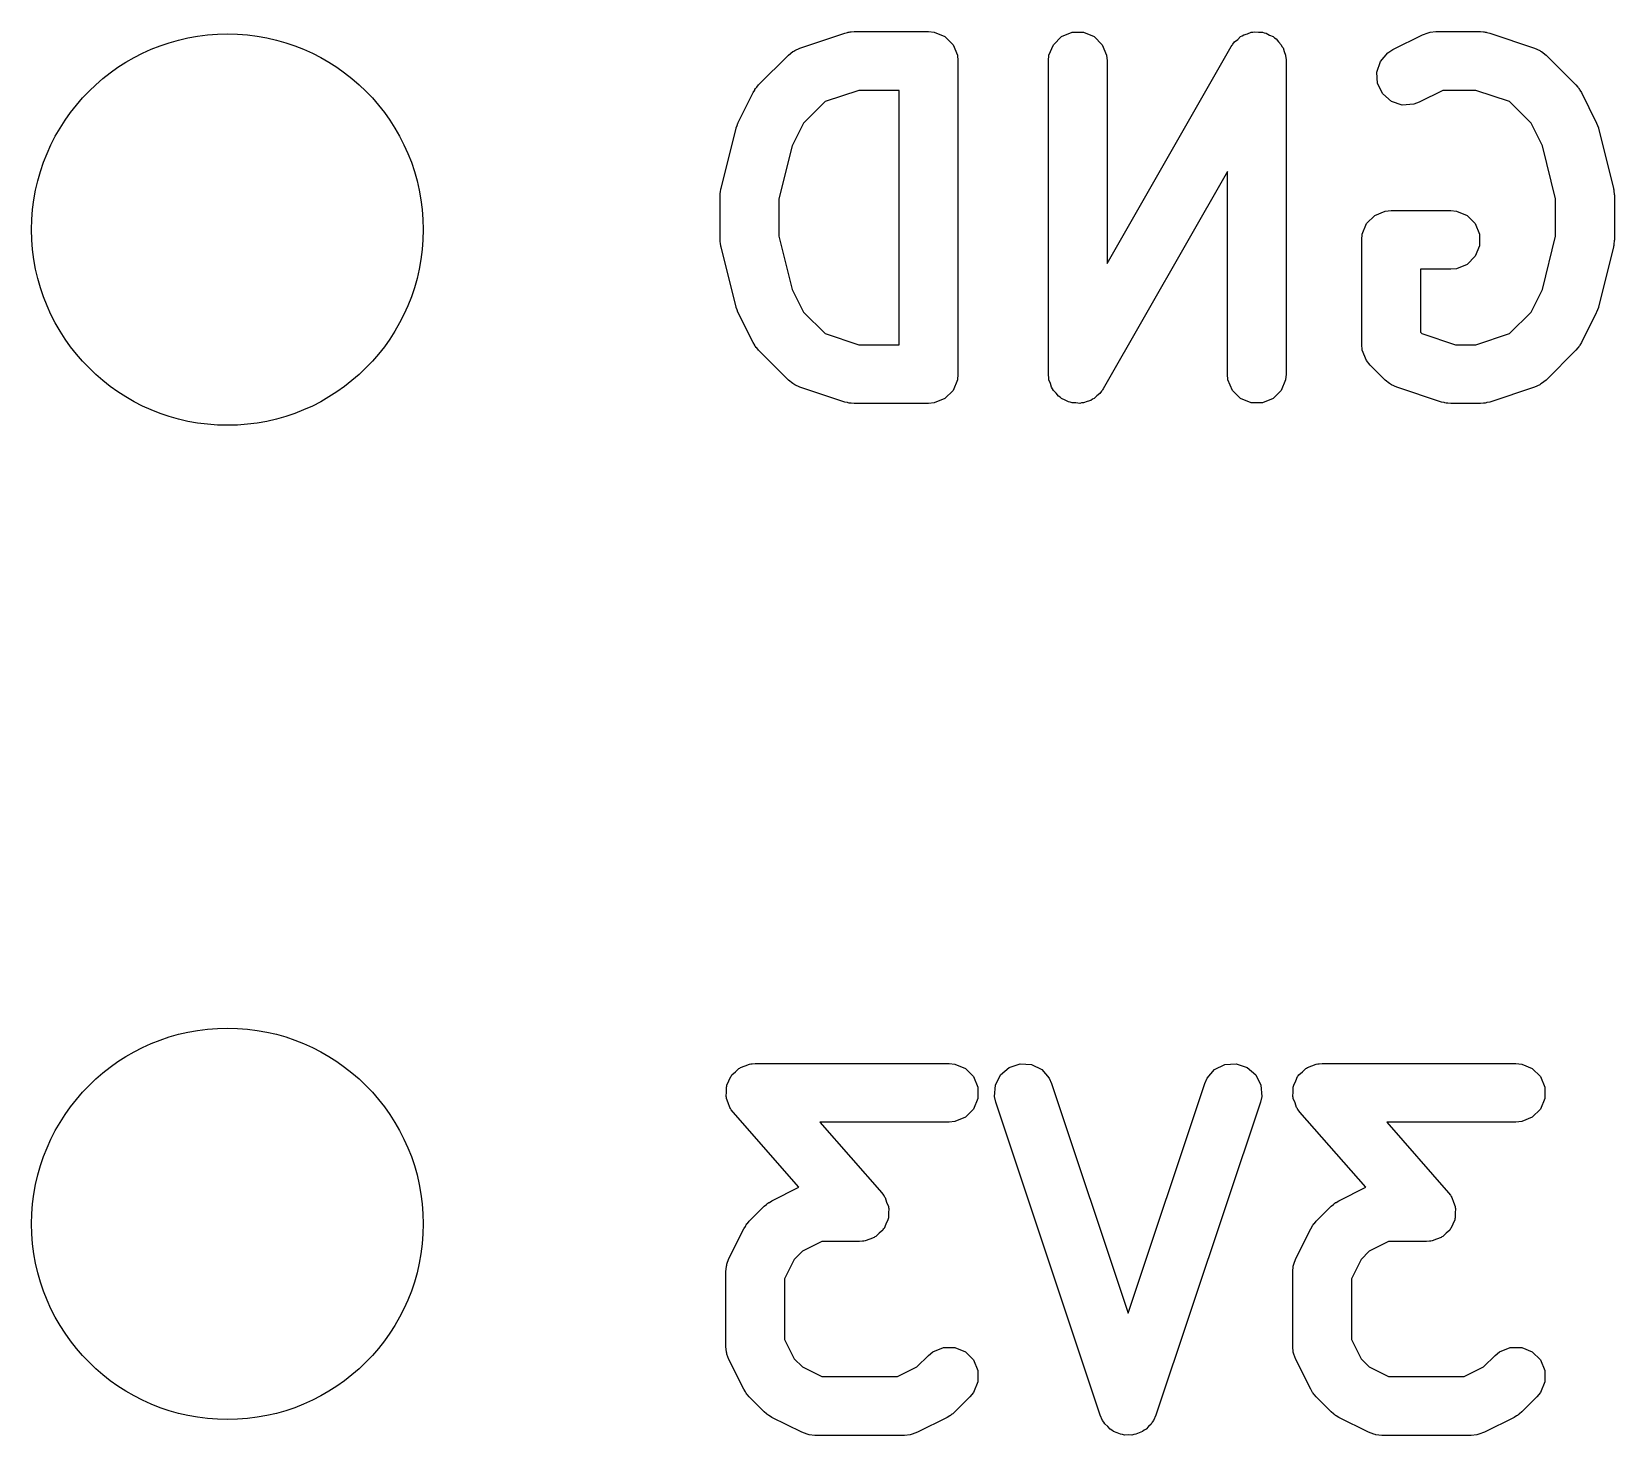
# Model space of a CAD drawing. Extents: x 89 to 178, y -115 to -57.
# Drawn here: x 132.5 to 136.542, y -74.105 to -70.519 of the extents above; entities that cross this region are included whole.
import ezdxf

# ---------------------------------------------------------------- set-up
doc = ezdxf.new("R2010")
doc.units = 0
doc.layers.add('BLACK', color=7, linetype='CONTINUOUS')

msp = doc.modelspace()

# ---------------------------------------------------------------- linework, layer by layer
at = {"layer": 'BLACK', "linetype": 'CONTINUOUS'}
for p, q in [((134.461996, -70.561239), (134.576282, -70.523144)), ((134.576282, -70.523144), (134.583535, -70.521494)), ((134.583535, -70.521494), (134.585367, -70.520736)), ((134.585367, -70.520736), (134.588021, -70.520474)), ((134.588021, -70.520474), (134.590619, -70.519884)), ((134.590619, -70.519884), (134.592593, -70.520024)), ((134.592593, -70.520024), (134.599999, -70.519295)), ((134.599999, -70.519295), (134.790475, -70.519295)), ((134.790475, -70.519295), (134.805107, -70.520736)), ((134.805107, -70.520736), (134.832143, -70.531935)), ((135.129759, -70.531935), (135.156795, -70.520736)), ((135.156795, -70.520736), (135.186059, -70.520736)), ((135.186059, -70.520736), (135.213095, -70.531935)), ((135.5951, -70.527178), (135.604721, -70.524553)), ((135.604721, -70.524553), (135.613938, -70.520736)), ((135.613938, -70.520736), (135.618719, -70.520736)), ((135.618719, -70.520736), (135.623331, -70.519478)), ((135.623331, -70.519478), (135.633228, -70.520736)), ((135.633228, -70.520736), (135.643202, -70.520736)), ((135.643202, -70.520736), (135.647617, -70.522565)), ((135.647617, -70.522565), (135.652361, -70.523168)), ((135.652361, -70.523168), (135.661025, -70.528118)), ((136.052172, -70.527213), (136.065904, -70.521958)), ((136.065904, -70.521958), (136.068591, -70.521767)), ((136.068591, -70.521767), (136.071081, -70.520736)), ((136.071081, -70.520736), (136.085713, -70.519295)), ((136.085713, -70.519295), (136.199999, -70.519295)), ((136.199999, -70.519295), (136.207404, -70.520024)), ((136.207404, -70.520024), (136.209379, -70.519884)), ((136.209379, -70.519884), (136.211976, -70.520474)), ((136.211976, -70.520474), (136.214631, -70.520736)), ((136.214631, -70.520736), (136.216462, -70.521494)), ((136.216462, -70.521494), (136.223716, -70.523144)), ((136.223716, -70.523144), (136.338002, -70.561239)), ((134.446537, -70.568996), (134.448571, -70.567233)), ((134.448571, -70.567233), (134.461996, -70.561239)), ((134.832143, -70.531935), (134.852835, -70.552627)), ((134.852835, -70.552627), (134.864034, -70.579663)), ((135.097868, -70.579663), (135.109067, -70.552627)), ((135.109067, -70.552627), (135.129759, -70.531935)), ((135.213095, -70.531935), (135.233787, -70.552627)), ((135.233787, -70.552627), (135.244986, -70.579663)), ((135.246427, -71.111878), (135.563452, -70.557085)), ((135.563452, -70.557085), (135.56564, -70.554001)), ((135.56564, -70.554001), (135.56621, -70.552627)), ((135.56621, -70.552627), (135.567609, -70.551227)), ((135.567609, -70.551227), (135.571962, -70.545095)), ((135.571962, -70.545095), (135.57985, -70.538986)), ((135.57985, -70.538986), (135.586902, -70.531935)), ((135.586902, -70.531935), (135.59132, -70.530104)), ((135.59132, -70.530104), (135.5951, -70.527178)), ((135.661025, -70.528118), (135.670238, -70.531935)), ((135.670238, -70.531935), (135.673616, -70.535313)), ((135.673616, -70.535313), (135.67777, -70.537687)), ((135.67777, -70.537687), (135.683879, -70.545576)), ((135.683879, -70.545576), (135.69093, -70.552627)), ((135.69093, -70.552627), (135.692759, -70.557043)), ((135.692759, -70.557043), (135.695687, -70.560824)), ((135.695687, -70.560824), (135.698311, -70.570447)), ((135.963539, -70.57314), (135.975982, -70.565308)), ((135.975982, -70.565308), (136.052172, -70.527213)), ((136.338002, -70.561239), (136.351427, -70.567233)), ((136.351427, -70.567233), (136.353462, -70.568998)), ((134.35649, -70.655547), (134.43268, -70.579357)), ((134.43268, -70.579357), (134.444045, -70.570029)), ((134.444045, -70.570029), (134.446537, -70.568996)), ((134.864034, -70.579663), (134.865475, -70.594295)), ((134.865475, -70.594295), (134.865475, -71.394295)), ((135.096427, -70.594295), (135.097868, -70.579663)), ((135.096427, -71.394295), (135.096427, -70.594295)), ((135.244986, -70.579663), (135.246427, -70.594295)), ((135.246427, -70.594295), (135.246427, -71.111878)), ((135.698311, -70.570447), (135.702129, -70.579663)), ((135.702129, -70.579663), (135.702865, -70.587145)), ((135.702865, -70.587145), (135.703387, -70.589056)), ((135.703387, -70.589056), (135.703199, -70.590531)), ((135.703199, -70.590531), (135.70357, -70.594295)), ((135.70357, -70.594295), (135.70357, -71.394295)), ((135.935112, -70.623009), (135.944366, -70.595248)), ((135.944366, -70.595248), (135.963539, -70.57314)), ((136.353462, -70.568998), (136.355953, -70.57003)), ((136.355953, -70.57003), (136.367318, -70.579357)), ((136.367318, -70.579357), (136.443508, -70.655547)), ((135.937186, -70.652199), (135.935112, -70.623009)), ((134.304346, -70.75123), (134.342441, -70.675039)), ((134.342441, -70.675039), (134.346405, -70.668739)), ((134.346405, -70.668739), (134.347163, -70.666912)), ((134.347163, -70.666912), (134.348851, -70.664855)), ((134.348851, -70.664855), (134.350273, -70.662596)), ((134.350273, -70.662596), (134.351771, -70.661296)), ((134.351771, -70.661296), (134.35649, -70.655547)), ((134.612169, -70.669295), (134.526226, -70.697942)), ((134.715475, -70.669295), (134.612169, -70.669295)), ((134.715475, -71.319295), (134.715475, -70.669295)), ((135.950273, -70.678374), (135.937186, -70.652199)), ((135.972381, -70.697547), (135.950273, -70.678374)), ((136.103418, -70.669295), (136.043064, -70.699472)), ((136.187829, -70.669295), (136.103418, -70.669295)), ((136.273771, -70.697942), (136.187829, -70.669295)), ((136.443508, -70.655547), (136.448228, -70.661297)), ((136.448228, -70.661297), (136.449725, -70.662596)), ((136.449725, -70.662596), (136.451144, -70.66485)), ((136.451144, -70.66485), (136.452836, -70.666912)), ((136.452836, -70.666912), (136.453594, -70.668744)), ((136.453594, -70.668744), (136.457557, -70.675039)), ((136.457557, -70.675039), (136.495652, -70.75123)), ((134.526226, -70.697942), (134.471162, -70.753006)), ((136.000142, -70.706801), (135.972381, -70.697547)), ((136.029332, -70.704727), (136.000142, -70.706801)), ((136.043064, -70.699472), (136.029332, -70.704727)), ((136.328835, -70.753006), (136.273771, -70.697942)), ((134.260571, -70.918961), (134.298667, -70.76658)), ((134.298667, -70.76658), (134.299052, -70.7655)), ((134.299052, -70.7655), (134.299091, -70.764962)), ((134.299091, -70.764962), (134.301415, -70.758886)), ((134.301415, -70.758886), (134.303614, -70.752735)), ((134.303614, -70.752735), (134.303936, -70.752299)), ((134.303936, -70.752299), (134.304346, -70.75123)), ((134.471162, -70.753006), (134.442192, -70.810946)), ((136.357805, -70.810945), (136.328835, -70.753006)), ((136.495652, -70.75123), (136.496061, -70.752299)), ((136.496061, -70.752299), (136.496384, -70.752735)), ((136.496384, -70.752735), (136.498582, -70.758886)), ((136.498582, -70.758886), (136.500907, -70.764962)), ((136.500907, -70.764962), (136.500945, -70.7655)), ((136.500945, -70.7655), (136.501331, -70.76658)), ((136.501331, -70.76658), (136.539427, -70.918962)), ((134.442192, -70.810946), (134.408332, -70.946387)), ((136.391666, -70.946387), (136.357805, -70.810945)), ((135.55357, -70.876711), (135.236545, -71.431505)), ((135.55357, -71.394295), (135.55357, -70.876711)), ((134.258421, -70.933506), (134.25923, -70.928031)), ((134.25923, -70.928031), (134.259773, -70.92252)), ((134.259773, -70.92252), (134.260195, -70.921499)), ((134.260195, -70.921499), (134.260571, -70.918961)), ((136.539427, -70.918962), (136.539802, -70.921498)), ((136.539802, -70.921498), (136.540225, -70.92252)), ((136.540225, -70.92252), (136.540767, -70.928032)), ((136.540767, -70.928032), (136.541577, -70.933506)), ((134.258332, -70.937152), (134.258583, -70.934598)), ((134.258332, -71.051438), (134.258332, -70.937152)), ((134.258583, -70.934598), (134.258421, -70.933506)), ((134.408332, -70.946387), (134.408332, -71.042202)), ((136.391666, -71.042202), (136.391666, -70.946387)), ((136.541577, -70.933506), (136.541414, -70.934598)), ((136.541414, -70.934598), (136.541666, -70.937152)), ((136.541666, -70.937152), (136.541666, -71.051438)), ((135.897868, -71.036806), (135.909067, -71.00977)), ((135.909067, -71.00977), (135.929759, -70.989078)), ((135.929759, -70.989078), (135.956795, -70.977879)), ((135.956795, -70.977879), (135.971427, -70.976438)), ((135.971427, -70.976438), (136.123808, -70.976438)), ((136.123808, -70.976438), (136.13844, -70.977879)), ((136.13844, -70.977879), (136.165476, -70.989078)), ((136.165476, -70.989078), (136.186168, -71.00977)), ((136.186168, -71.00977), (136.197367, -71.036806)), ((134.258583, -71.053991), (134.258332, -71.051438)), ((134.408332, -71.042202), (134.442192, -71.177642)), ((135.896427, -71.051438), (135.897868, -71.036806)), ((135.896427, -71.318104), (135.896427, -71.051438)), ((136.197367, -71.036806), (136.197367, -71.06607)), ((136.357805, -71.177643), (136.391666, -71.042202)), ((136.541666, -71.051438), (136.541414, -71.053991)), ((134.258421, -71.055084), (134.258583, -71.053991)), ((134.25923, -71.060558), (134.258421, -71.055084)), ((134.259773, -71.06607), (134.25923, -71.060558)), ((134.260195, -71.06709), (134.259773, -71.06607)), ((134.260571, -71.069629), (134.260195, -71.06709)), ((134.298667, -71.22201), (134.260571, -71.069629)), ((136.197367, -71.06607), (136.186168, -71.093106)), ((136.539427, -71.069628), (136.501331, -71.22201)), ((136.539802, -71.067091), (136.539427, -71.069628)), ((136.540225, -71.06607), (136.539802, -71.067091)), ((136.540767, -71.060557), (136.540225, -71.06607)), ((136.541577, -71.055084), (136.540767, -71.060557)), ((136.541414, -71.053991), (136.541577, -71.055084)), ((136.123808, -71.126438), (136.046427, -71.126438)), ((136.046427, -71.126438), (136.046427, -71.287038)), ((136.13844, -71.124997), (136.123808, -71.126438)), ((136.165476, -71.113798), (136.13844, -71.124997)), ((136.186168, -71.093106), (136.165476, -71.113798)), ((134.442192, -71.177642), (134.471162, -71.235582)), ((136.328835, -71.235582), (136.357805, -71.177643)), ((134.299052, -71.223089), (134.298667, -71.22201)), ((134.299091, -71.223628), (134.299052, -71.223089)), ((134.301415, -71.229703), (134.299091, -71.223628)), ((134.303614, -71.235855), (134.301415, -71.229703)), ((134.303936, -71.23629), (134.303614, -71.235855)), ((134.304346, -71.23736), (134.303936, -71.23629)), ((134.342441, -71.31355), (134.304346, -71.23736)), ((134.471162, -71.235582), (134.526227, -71.290648)), ((136.27377, -71.290648), (136.328835, -71.235582)), ((136.495652, -71.23736), (136.457557, -71.31355)), ((136.496061, -71.23629), (136.495652, -71.23736)), ((136.496384, -71.235855), (136.496061, -71.23629)), ((136.498582, -71.229703), (136.496384, -71.235855)), ((136.500907, -71.223628), (136.498582, -71.229703)), ((136.500945, -71.223089), (136.500907, -71.223628)), ((136.501331, -71.22201), (136.500945, -71.223089)), ((134.526227, -71.290648), (134.612169, -71.319295)), ((136.046427, -71.287038), (136.050037, -71.290648)), ((136.050037, -71.290648), (136.135978, -71.319295)), ((136.187829, -71.319295), (136.27377, -71.290648)), ((134.346404, -71.319846), (134.342441, -71.31355)), ((134.347162, -71.321676), (134.346404, -71.319846)), ((134.348851, -71.323734), (134.347162, -71.321676)), ((134.350273, -71.325993), (134.348851, -71.323734)), ((134.351771, -71.327292), (134.350273, -71.325993)), ((134.35649, -71.333042), (134.351771, -71.327292)), ((134.43268, -71.409233), (134.35649, -71.333042)), ((134.612169, -71.319295), (134.715475, -71.319295)), ((135.897868, -71.332736), (135.896427, -71.318104)), ((135.897995, -71.333042), (135.897868, -71.332736)), ((135.909067, -71.359772), (135.897995, -71.333042)), ((136.135978, -71.319295), (136.187829, -71.319295)), ((136.443509, -71.333041), (136.367318, -71.409233)), ((136.448226, -71.327292), (136.443509, -71.333041)), ((136.449725, -71.325993), (136.448226, -71.327292)), ((136.451146, -71.323734), (136.449725, -71.325993)), ((136.452836, -71.321676), (136.451146, -71.323734)), ((136.453593, -71.319846), (136.452836, -71.321676)), ((136.457557, -71.31355), (136.453593, -71.319846)), ((135.918394, -71.371137), (135.909067, -71.359772)), ((135.95649, -71.409233), (135.918394, -71.371137)), ((134.444045, -71.41856), (134.43268, -71.409233)), ((134.864034, -71.408927), (134.852835, -71.435963)), ((134.865475, -71.394295), (134.864034, -71.408927)), ((135.096797, -71.398058), (135.096427, -71.394295)), ((135.09661, -71.399534), (135.096797, -71.398058)), ((135.097131, -71.401444), (135.09661, -71.399534)), ((135.097868, -71.408927), (135.097131, -71.401444)), ((135.101685, -71.418142), (135.097868, -71.408927)), ((135.555011, -71.408927), (135.55357, -71.394295)), ((135.56621, -71.435963), (135.555011, -71.408927)), ((135.702129, -71.408927), (135.69093, -71.435963)), ((135.70357, -71.394295), (135.702129, -71.408927)), ((135.967855, -71.418561), (135.95649, -71.409233)), ((136.367318, -71.409233), (136.355953, -71.41856)), ((134.446535, -71.419591), (134.444045, -71.41856)), ((134.448571, -71.421357), (134.446535, -71.419591)), ((134.461996, -71.427351), (134.448571, -71.421357)), ((134.576282, -71.465446), (134.461996, -71.427351)), ((134.852835, -71.435963), (134.832143, -71.456655)), ((135.10431, -71.427766), (135.101685, -71.418142)), ((135.107237, -71.431546), (135.10431, -71.427766)), ((135.109067, -71.435963), (135.107237, -71.431546)), ((135.116117, -71.443013), (135.109067, -71.435963)), ((135.122227, -71.450903), (135.116117, -71.443013)), ((135.12638, -71.453276), (135.122227, -71.450903)), ((135.129759, -71.456655), (135.12638, -71.453276)), ((135.220145, -71.449604), (135.213095, -71.456655)), ((135.228035, -71.443495), (135.220145, -71.449604)), ((135.232387, -71.437362), (135.228035, -71.443495)), ((135.233787, -71.435963), (135.232387, -71.437362)), ((135.234356, -71.434588), (135.233787, -71.435963)), ((135.236545, -71.431505), (135.234356, -71.434588)), ((135.586902, -71.456655), (135.56621, -71.435963)), ((135.69093, -71.435963), (135.670238, -71.456655)), ((135.970345, -71.419592), (135.967855, -71.418561)), ((135.97238, -71.421357), (135.970345, -71.419592)), ((135.985806, -71.427351), (135.97238, -71.421357)), ((136.100091, -71.465446), (135.985806, -71.427351)), ((136.338002, -71.427351), (136.223716, -71.465446)), ((136.351427, -71.421357), (136.338002, -71.427351)), ((136.353462, -71.419591), (136.351427, -71.421357)), ((136.355953, -71.41856), (136.353462, -71.419591)), ((134.583535, -71.467095), (134.576282, -71.465446)), ((134.585367, -71.467854), (134.583535, -71.467095)), ((134.588021, -71.468115), (134.585367, -71.467854)), ((134.590619, -71.468706), (134.588021, -71.468115)), ((134.592593, -71.468565), (134.590619, -71.468706)), ((134.599999, -71.469295), (134.592593, -71.468565)), ((134.790475, -71.469295), (134.599999, -71.469295)), ((134.805107, -71.467854), (134.790475, -71.469295)), ((134.832143, -71.456655), (134.805107, -71.467854)), ((135.138971, -71.460471), (135.129759, -71.456655)), ((135.147636, -71.465422), (135.138971, -71.460471)), ((135.152379, -71.466024), (135.147636, -71.465422)), ((135.156795, -71.467854), (135.152379, -71.466024)), ((135.166769, -71.467854), (135.156795, -71.467854)), ((135.176666, -71.469112), (135.166769, -71.467854)), ((135.181278, -71.467854), (135.176666, -71.469112)), ((135.186059, -71.467854), (135.181278, -71.467854)), ((135.195274, -71.464036), (135.186059, -71.467854)), ((135.204898, -71.461412), (135.195274, -71.464036)), ((135.208678, -71.458484), (135.204898, -71.461412)), ((135.213095, -71.456655), (135.208678, -71.458484)), ((135.613938, -71.467854), (135.586902, -71.456655)), ((135.643202, -71.467854), (135.613938, -71.467854)), ((135.670238, -71.456655), (135.643202, -71.467854)), ((136.107344, -71.467095), (136.100091, -71.465446)), ((136.109176, -71.467854), (136.107344, -71.467095)), ((136.11183, -71.468115), (136.109176, -71.467854)), ((136.114428, -71.468706), (136.11183, -71.468115)), ((136.116402, -71.468565), (136.114428, -71.468706)), ((136.123808, -71.469295), (136.116402, -71.468565)), ((136.199999, -71.469295), (136.123808, -71.469295)), ((136.207404, -71.468565), (136.199999, -71.469295)), ((136.209379, -71.468706), (136.207404, -71.468565)), ((136.211976, -71.468115), (136.209379, -71.468706)), ((136.214631, -71.467854), (136.211976, -71.468115)), ((136.216462, -71.467095), (136.214631, -71.467854)), ((136.223716, -71.465446), (136.216462, -71.467095)), ((134.280598, -73.199877), (134.285259, -73.188627)), ((134.285259, -73.188627), (134.287045, -73.18684)), ((134.287045, -73.18684), (134.288168, -73.184571)), ((134.288168, -73.184571), (134.29734, -73.176545)), ((134.29734, -73.176545), (134.305951, -73.167935)), ((134.305951, -73.167935), (134.308287, -73.166966)), ((134.308287, -73.166966), (134.310192, -73.165301)), ((134.310192, -73.165301), (134.321729, -73.161399)), ((134.321729, -73.161399), (134.332987, -73.156736)), ((134.332987, -73.156736), (134.336557, -73.156384)), ((134.336557, -73.156384), (134.337913, -73.155926)), ((134.337913, -73.155926), (134.33988, -73.156057)), ((134.33988, -73.156057), (134.347619, -73.155295)), ((134.347619, -73.155295), (134.842857, -73.155295)), ((134.842857, -73.155295), (134.857489, -73.156736)), ((134.857489, -73.156736), (134.884525, -73.167935)), ((134.884525, -73.167935), (134.905217, -73.188627)), ((134.905217, -73.188627), (134.916416, -73.215663)), ((134.960997, -73.210485), (134.974083, -73.184312)), ((134.974083, -73.184312), (134.996191, -73.165138)), ((134.996191, -73.165138), (135.023953, -73.155884)), ((135.023953, -73.155884), (135.053143, -73.157959)), ((135.053143, -73.157959), (135.079316, -73.171045)), ((135.079316, -73.171045), (135.09849, -73.193153)), ((135.09849, -73.193153), (135.104484, -73.206578)), ((135.495515, -73.206578), (135.501509, -73.193153)), ((135.501509, -73.193153), (135.520683, -73.171045)), ((135.520683, -73.171045), (135.546856, -73.157959)), ((135.546856, -73.157959), (135.576046, -73.155884)), ((135.576046, -73.155884), (135.603809, -73.165138)), ((135.603809, -73.165138), (135.625916, -73.184312)), ((135.625916, -73.184312), (135.639002, -73.210485)), ((135.728217, -73.199877), (135.732878, -73.188627)), ((135.732878, -73.188627), (135.734664, -73.18684)), ((135.734664, -73.18684), (135.735787, -73.184571)), ((135.735787, -73.184571), (135.744959, -73.176545)), ((135.744959, -73.176545), (135.75357, -73.167935)), ((135.75357, -73.167935), (135.755906, -73.166966)), ((135.755906, -73.166966), (135.757811, -73.165301)), ((135.757811, -73.165301), (135.769348, -73.161399)), ((135.769348, -73.161399), (135.780606, -73.156736)), ((135.780606, -73.156736), (135.784176, -73.156384)), ((135.784176, -73.156384), (135.785532, -73.155926)), ((135.785532, -73.155926), (135.787499, -73.156057)), ((135.787499, -73.156057), (135.795238, -73.155295)), ((135.795238, -73.155295), (136.290476, -73.155295)), ((136.290476, -73.155295), (136.305108, -73.156736)), ((136.305108, -73.156736), (136.332144, -73.167935)), ((136.332144, -73.167935), (136.352836, -73.188627)), ((136.352836, -73.188627), (136.364035, -73.215663)), ((134.27325, -73.240001), (134.27406, -73.227847)), ((134.27406, -73.215663), (134.275027, -73.213326)), ((134.27406, -73.227847), (134.27406, -73.215663)), ((134.275027, -73.213326), (134.275196, -73.210803)), ((134.275196, -73.210803), (134.280598, -73.199877)), ((134.916416, -73.215663), (134.916416, -73.244927)), ((134.958922, -73.239675), (134.960997, -73.210485)), ((135.104484, -73.206578), (135.299999, -73.793124)), ((135.299999, -73.793124), (135.495515, -73.206578)), ((135.639002, -73.210485), (135.641077, -73.239675)), ((135.720869, -73.240001), (135.721679, -73.227847)), ((135.721679, -73.215663), (135.722646, -73.213326)), ((135.721679, -73.227847), (135.721679, -73.215663)), ((135.722646, -73.213326), (135.722815, -73.210803)), ((135.722815, -73.210803), (135.728217, -73.199877)), ((136.364035, -73.215663), (136.364035, -73.244927)), ((134.27406, -73.242396), (134.27325, -73.240001)), ((134.27406, -73.244927), (134.27406, -73.242396)), ((134.278723, -73.256184), (134.27406, -73.244927)), ((134.282625, -73.267722), (134.278723, -73.256184)), ((134.28471, -73.270639), (134.282625, -73.267722)), ((134.285259, -73.271963), (134.28471, -73.270639)), ((134.286654, -73.273358), (134.285259, -73.271963)), ((134.291176, -73.279683), (134.286654, -73.273358)), ((134.905217, -73.271963), (134.884525, -73.292655)), ((134.916416, -73.244927), (134.905217, -73.271963)), ((134.962182, -73.254012), (134.958922, -73.239675)), ((135.228848, -74.054012), (134.962182, -73.254012)), ((135.637817, -73.254012), (135.37115, -74.054012)), ((135.641077, -73.239675), (135.637817, -73.254012)), ((135.721679, -73.242396), (135.720869, -73.240001)), ((135.721679, -73.244927), (135.721679, -73.242396)), ((135.726342, -73.256184), (135.721679, -73.244927)), ((135.730244, -73.267722), (135.726342, -73.256184)), ((135.732329, -73.270639), (135.730244, -73.267722)), ((135.732878, -73.271963), (135.732329, -73.270639)), ((135.734273, -73.273358), (135.732878, -73.271963)), ((135.738795, -73.279683), (135.734273, -73.273358)), ((136.352836, -73.271963), (136.332144, -73.292655)), ((136.364035, -73.244927), (136.352836, -73.271963)), ((134.459135, -73.471636), (134.291176, -73.279683)), ((134.842857, -73.305295), (134.512901, -73.305295)), ((134.512901, -73.305295), (134.670729, -73.48567)), ((134.857489, -73.303854), (134.842857, -73.305295)), ((134.884525, -73.292655), (134.857489, -73.303854)), ((135.906754, -73.471636), (135.738795, -73.279683)), ((136.290476, -73.305295), (135.96052, -73.305295)), ((135.96052, -73.305295), (136.118348, -73.48567)), ((136.305108, -73.303854), (136.290476, -73.305295)), ((136.332144, -73.292655), (136.305108, -73.303854)), ((134.390268, -73.50607), (134.459135, -73.471636)), ((135.837887, -73.50607), (135.906754, -73.471636)), ((134.370776, -73.520119), (134.376525, -73.5154)), ((134.376525, -73.5154), (134.377825, -73.513902)), ((134.377825, -73.513902), (134.380084, -73.51248)), ((134.380084, -73.51248), (134.382141, -73.510792)), ((134.382141, -73.510792), (134.383968, -73.510034)), ((134.383968, -73.510034), (134.390268, -73.50607)), ((134.670729, -73.48567), (134.675249, -73.491993)), ((134.675249, -73.491993), (134.676645, -73.493389)), ((134.676645, -73.493389), (134.677193, -73.494712)), ((134.677193, -73.494712), (134.679279, -73.49763)), ((134.679279, -73.49763), (134.683183, -73.509173)), ((134.683183, -73.509173), (134.687844, -73.520425)), ((135.818395, -73.520119), (135.824144, -73.5154)), ((135.824144, -73.5154), (135.825444, -73.513902)), ((135.825444, -73.513902), (135.827703, -73.51248)), ((135.827703, -73.51248), (135.82976, -73.510792)), ((135.82976, -73.510792), (135.831587, -73.510034)), ((135.831587, -73.510034), (135.837887, -73.50607)), ((136.118348, -73.48567), (136.122868, -73.491993)), ((136.122868, -73.491993), (136.124264, -73.493389)), ((136.124264, -73.493389), (136.124812, -73.494712)), ((136.124812, -73.494712), (136.126898, -73.49763)), ((136.126898, -73.49763), (136.130802, -73.509173)), ((136.130802, -73.509173), (136.135463, -73.520425)), ((134.327962, -73.563963), (134.332681, -73.558214)), ((134.332681, -73.558214), (134.370776, -73.520119)), ((134.686708, -73.55455), (134.681303, -73.565477)), ((134.686876, -73.552025), (134.686708, -73.55455)), ((134.687844, -73.549689), (134.686876, -73.552025)), ((134.687844, -73.520425), (134.687844, -73.522953)), ((134.687844, -73.522953), (134.688655, -73.525351)), ((134.688655, -73.525351), (134.687844, -73.537513)), ((134.687844, -73.537513), (134.687844, -73.549689)), ((135.775581, -73.563963), (135.7803, -73.558214)), ((135.7803, -73.558214), (135.818395, -73.520119)), ((136.134327, -73.55455), (136.128922, -73.565477)), ((136.134495, -73.552025), (136.134327, -73.55455)), ((136.135463, -73.549689), (136.134495, -73.552025)), ((136.135463, -73.520425), (136.135463, -73.522953)), ((136.135463, -73.522953), (136.136274, -73.525351)), ((136.136274, -73.525351), (136.135463, -73.537513)), ((136.135463, -73.537513), (136.135463, -73.549689)), ((134.280537, -73.653897), (134.318632, -73.577706)), ((134.318632, -73.577706), (134.322596, -73.571406)), ((134.322596, -73.571406), (134.323354, -73.569579)), ((134.323354, -73.569579), (134.325042, -73.567522)), ((134.325042, -73.567522), (134.326464, -73.565263)), ((134.326464, -73.565263), (134.327962, -73.563963)), ((134.653616, -73.598385), (134.651712, -73.600051)), ((134.655953, -73.597417), (134.653616, -73.598385)), ((134.664563, -73.588806), (134.655953, -73.597417)), ((134.673736, -73.580781), (134.664563, -73.588806)), ((134.674858, -73.578511), (134.673736, -73.580781)), ((134.676645, -73.576725), (134.674858, -73.578511)), ((134.681303, -73.565477), (134.676645, -73.576725)), ((135.728156, -73.653897), (135.766251, -73.577706)), ((135.766251, -73.577706), (135.770215, -73.571406)), ((135.770215, -73.571406), (135.770973, -73.569579)), ((135.770973, -73.569579), (135.772661, -73.567522)), ((135.772661, -73.567522), (135.774083, -73.565263)), ((135.774083, -73.565263), (135.775581, -73.563963)), ((136.101235, -73.598385), (136.099331, -73.600051)), ((136.103572, -73.597417), (136.101235, -73.598385)), ((136.112182, -73.588806), (136.103572, -73.597417)), ((136.121355, -73.580781), (136.112182, -73.588806)), ((136.122477, -73.578511), (136.121355, -73.580781)), ((136.124264, -73.576725), (136.122477, -73.578511)), ((136.128922, -73.565477), (136.124264, -73.576725)), ((134.468235, -73.634791), (134.447353, -73.655673)), ((134.517705, -73.610057), (134.468235, -73.634791)), ((134.614285, -73.610057), (134.517705, -73.610057)), ((134.622017, -73.609295), (134.614285, -73.610057)), ((134.623991, -73.609427), (134.622017, -73.609295)), ((134.62535, -73.608967), (134.623991, -73.609427)), ((134.628917, -73.608616), (134.62535, -73.608967)), ((134.640168, -73.603955), (134.628917, -73.608616)), ((134.651712, -73.600051), (134.640168, -73.603955)), ((135.915854, -73.634791), (135.894972, -73.655673)), ((135.965324, -73.610057), (135.915854, -73.634791)), ((136.061904, -73.610057), (135.965324, -73.610057)), ((136.069636, -73.609295), (136.061904, -73.610057)), ((136.07161, -73.609427), (136.069636, -73.609295)), ((136.072969, -73.608967), (136.07161, -73.609427)), ((136.076536, -73.608616), (136.072969, -73.608967)), ((136.087787, -73.603955), (136.076536, -73.608616)), ((136.099331, -73.600051), (136.087787, -73.603955)), ((134.272619, -73.687438), (134.27406, -73.672806)), ((134.27406, -73.672806), (134.275091, -73.670316)), ((134.275091, -73.670316), (134.275282, -73.667629)), ((134.275282, -73.667629), (134.280537, -73.653897)), ((134.447353, -73.655673), (134.422619, -73.705142)), ((135.720238, -73.687438), (135.721679, -73.672806)), ((135.721679, -73.672806), (135.72271, -73.670316)), ((135.72271, -73.670316), (135.722901, -73.667629)), ((135.722901, -73.667629), (135.728156, -73.653897)), ((135.894972, -73.655673), (135.870238, -73.705142)), ((134.272619, -73.877914), (134.272619, -73.687438)), ((134.422619, -73.705142), (134.422619, -73.860209)), ((135.720238, -73.877914), (135.720238, -73.687438)), ((135.870238, -73.705142), (135.870238, -73.860209)), ((134.27406, -73.892546), (134.272619, -73.877914)), ((134.422619, -73.860209), (134.447353, -73.909677)), ((134.801188, -73.891744), (134.828224, -73.880545)), ((134.828224, -73.880545), (134.857487, -73.880545)), ((134.857487, -73.880545), (134.884524, -73.891743)), ((135.721679, -73.892546), (135.720238, -73.877914)), ((135.870238, -73.860209), (135.894972, -73.909677)), ((136.248807, -73.891744), (136.275843, -73.880545)), ((136.275843, -73.880545), (136.305106, -73.880545)), ((136.305106, -73.880545), (136.332143, -73.891743)), ((134.275091, -73.895035), (134.27406, -73.892546)), ((134.275282, -73.897723), (134.275091, -73.895035)), ((134.280537, -73.911455), (134.275282, -73.897723)), ((134.318632, -73.987645), (134.280537, -73.911455)), ((134.447353, -73.909677), (134.468236, -73.930561)), ((134.760334, -73.930561), (134.789823, -73.901072)), ((134.789823, -73.901072), (134.801188, -73.891744)), ((134.884524, -73.891743), (134.905217, -73.912436)), ((134.905217, -73.912436), (134.916416, -73.939472)), ((135.72271, -73.895035), (135.721679, -73.892546)), ((135.722901, -73.897723), (135.72271, -73.895035)), ((135.728156, -73.911455), (135.722901, -73.897723)), ((135.766251, -73.987645), (135.728156, -73.911455)), ((135.894972, -73.909677), (135.915855, -73.930561)), ((136.207953, -73.930561), (136.237442, -73.901072)), ((136.237442, -73.901072), (136.248807, -73.891744)), ((136.332143, -73.891743), (136.352836, -73.912436)), ((136.352836, -73.912436), (136.364035, -73.939472)), ((134.468236, -73.930561), (134.517705, -73.955295)), ((134.517705, -73.955295), (134.710866, -73.955295)), ((134.710866, -73.955295), (134.760334, -73.930561)), ((134.916416, -73.939472), (134.916416, -73.968735)), ((135.915855, -73.930561), (135.965324, -73.955295)), ((135.965324, -73.955295), (136.158485, -73.955295)), ((136.158485, -73.955295), (136.207953, -73.930561)), ((136.364035, -73.939472), (136.364035, -73.968735)), ((134.322595, -73.993941), (134.318632, -73.987645)), ((134.323353, -73.995771), (134.322595, -73.993941)), ((134.325042, -73.997829), (134.323353, -73.995771)), ((134.326464, -74.000088), (134.325042, -73.997829)), ((134.327962, -74.001387), (134.326464, -74.000088)), ((134.33268, -74.007136), (134.327962, -74.001387)), ((134.905218, -73.995771), (134.895891, -74.007136)), ((134.916416, -73.968735), (134.905218, -73.995771)), ((135.770214, -73.993941), (135.766251, -73.987645)), ((135.770972, -73.995771), (135.770214, -73.993941)), ((135.772661, -73.997829), (135.770972, -73.995771)), ((135.774083, -74.000088), (135.772661, -73.997829)), ((135.775581, -74.001387), (135.774083, -74.000088)), ((135.780299, -74.007136), (135.775581, -74.001387)), ((136.352837, -73.995771), (136.34351, -74.007136)), ((136.364035, -73.968735), (136.352837, -73.995771)), ((134.370775, -74.045232), (134.33268, -74.007136)), ((134.895891, -74.007136), (134.857796, -74.045232)), ((135.818394, -74.045232), (135.780299, -74.007136)), ((136.34351, -74.007136), (136.305415, -74.045232)), ((134.376526, -74.049952), (134.370775, -74.045232)), ((134.377825, -74.05145), (134.376526, -74.049952)), ((134.38008, -74.052869), (134.377825, -74.05145)), ((134.38214, -74.05456), (134.38008, -74.052869)), ((134.38397, -74.055318), (134.38214, -74.05456)), ((134.390268, -74.059282), (134.38397, -74.055318)), ((134.466459, -74.097377), (134.390268, -74.059282)), ((134.838303, -74.059282), (134.762112, -74.097377)), ((134.844602, -74.055317), (134.838303, -74.059282)), ((134.84643, -74.05456), (134.844602, -74.055317)), ((134.848486, -74.052872), (134.84643, -74.05456)), ((134.850746, -74.05145), (134.848486, -74.052872)), ((134.852046, -74.04995), (134.850746, -74.05145)), ((134.857796, -74.045232), (134.852046, -74.04995)), ((135.234842, -74.067438), (135.228848, -74.054012)), ((135.238353, -74.071486), (135.234842, -74.067438)), ((135.240749, -74.076278), (135.238353, -74.071486)), ((135.247853, -74.08244), (135.240749, -74.076278)), ((135.254016, -74.089545), (135.247853, -74.08244)), ((135.352141, -74.082442), (135.345982, -74.089545)), ((135.359249, -74.076279), (135.352141, -74.082442)), ((135.361646, -74.071484), (135.359249, -74.076279)), ((135.365156, -74.067438), (135.361646, -74.071484)), ((135.37115, -74.054012), (135.365156, -74.067438)), ((135.824145, -74.049952), (135.818394, -74.045232)), ((135.825444, -74.05145), (135.824145, -74.049952)), ((135.827699, -74.052869), (135.825444, -74.05145)), ((135.829759, -74.05456), (135.827699, -74.052869)), ((135.831589, -74.055318), (135.829759, -74.05456)), ((135.837887, -74.059282), (135.831589, -74.055318)), ((135.914078, -74.097377), (135.837887, -74.059282)), ((136.285922, -74.059282), (136.209731, -74.097377)), ((136.292221, -74.055317), (136.285922, -74.059282)), ((136.294049, -74.05456), (136.292221, -74.055317)), ((136.296105, -74.052872), (136.294049, -74.05456)), ((136.298365, -74.05145), (136.296105, -74.052872)), ((136.299665, -74.04995), (136.298365, -74.05145)), ((136.305415, -74.045232), (136.299665, -74.04995)), ((134.480191, -74.102632), (134.466459, -74.097377)), ((134.482878, -74.102822), (134.480191, -74.102632)), ((134.485368, -74.103854), (134.482878, -74.102822)), ((134.5, -74.105295), (134.485368, -74.103854)), ((134.728571, -74.105295), (134.5, -74.105295)), ((134.743203, -74.103854), (134.728571, -74.105295)), ((134.745692, -74.102822), (134.743203, -74.103854)), ((134.74838, -74.102632), (134.745692, -74.102822)), ((134.762112, -74.097377), (134.74838, -74.102632)), ((135.258808, -74.091941), (135.254016, -74.089545)), ((135.262856, -74.095452), (135.258808, -74.091941)), ((135.271775, -74.098425), (135.262856, -74.095452)), ((135.280189, -74.102632), (135.271775, -74.098425)), ((135.285536, -74.103011), (135.280189, -74.102632)), ((135.290619, -74.104706), (135.285536, -74.103011)), ((135.299996, -74.104039), (135.290619, -74.104706)), ((135.309379, -74.104706), (135.299996, -74.104039)), ((135.314464, -74.10301), (135.309379, -74.104706)), ((135.319809, -74.102631), (135.314464, -74.10301)), ((135.328218, -74.098426), (135.319809, -74.102631)), ((135.337142, -74.095452), (135.328218, -74.098426)), ((135.34119, -74.09194), (135.337142, -74.095452)), ((135.345982, -74.089545), (135.34119, -74.09194)), ((135.92781, -74.102632), (135.914078, -74.097377)), ((135.930497, -74.102822), (135.92781, -74.102632)), ((135.932987, -74.103854), (135.930497, -74.102822)), ((135.947619, -74.105295), (135.932987, -74.103854)), ((136.17619, -74.105295), (135.947619, -74.105295)), ((136.190822, -74.103854), (136.17619, -74.105295)), ((136.193311, -74.102822), (136.190822, -74.103854)), ((136.195999, -74.102632), (136.193311, -74.102822)), ((136.209731, -74.097377), (136.195999, -74.102632))]:
    msp.add_line(p, q, dxfattribs=at)
at = {"layer": 'BLACK'}
for centre in [(133, -71.025), (133, -71.025), (133, -71.025), (133, -73.565), (133, -73.565), (133, -73.565)]:
    msp.add_circle(centre, 0.5, dxfattribs=at)

doc.saveas('drawing.dxf')
